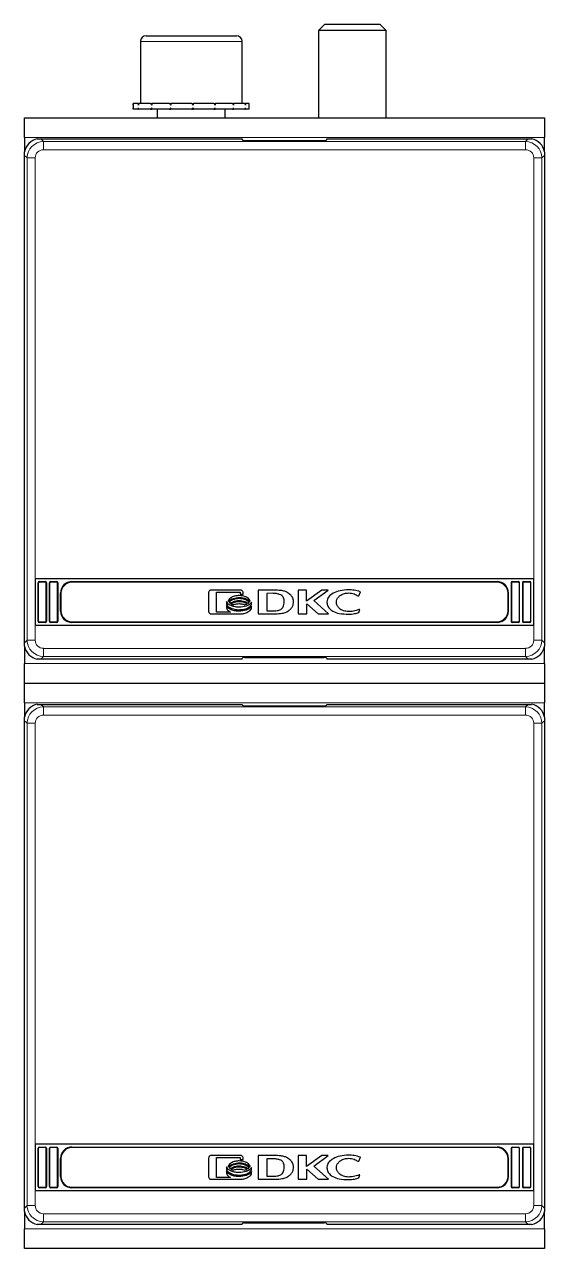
# Model space of a CAD drawing. Header units: millimetres. Extents: x 0 to 3906, y -208 to 620.
# Drawn here: x 3813.6 to 3905.6, y 289.4 to 505.9 of the extents above; entities that cross this region are included whole.
import ezdxf

# ---------------------------------------------------------------- set-up
doc = ezdxf.new("R2010")
doc.units = ezdxf.units.MM

msp = doc.modelspace()

# ---------------------------------------------------------------- linework, layer by layer
at = {"color": 7, "linetype": 'Continuous', "lineweight": 25}
for p, q in [((3866.72, 505.89), (3865.65, 504.82)), ((3865.65, 504.82), (3865.65, 489.39)), ((3877.65, 504.82), (3865.65, 504.82)), ((3876.57, 505.89), (3866.72, 505.89)), ((3877.65, 504.82), (3876.57, 505.89)), ((3877.65, 489.39), (3877.65, 504.82)), ((3834.15, 502.89), (3834.15, 491.89)), ((3835.15, 503.89), (3843.59, 503.89)), ((3843.59, 503.89), (3851.15, 503.89)), ((3852.15, 491.89), (3852.15, 502.89)), ((3832.9, 491.89), (3832.9, 490.89)), ((3832.9, 491.89), (3832.9, 491.64)), ((3833.72, 491.89), (3832.9, 491.89)), ((3832.9, 491.89), (3832.9, 491.89)), ((3833.72, 491.89), (3833.82, 491.89)), ((3833.82, 491.89), (3833.82, 491.64)), ((3835.97, 491.89), (3833.82, 491.89)), ((3835.97, 491.89), (3836.15, 491.89)), ((3836.15, 491.89), (3836.15, 491.64)), ((3839.32, 491.89), (3836.15, 491.89)), ((3839.32, 491.89), (3839.55, 491.89)), ((3839.55, 491.89), (3839.55, 491.64)), ((3843.25, 491.89), (3839.55, 491.89)), ((3843.25, 491.89), (3843.33, 491.89)), ((3843.45, 491.89), (3843.5, 491.89)), ((3843.5, 491.89), (3843.5, 491.64)), ((3847.16, 491.89), (3843.5, 491.89)), ((3847.16, 491.89), (3847.39, 491.89)), ((3847.39, 491.89), (3847.39, 491.64)), ((3850.47, 491.89), (3847.39, 491.89)), ((3850.47, 491.89), (3850.64, 491.89)), ((3850.64, 491.89), (3850.64, 491.64)), ((3852.66, 491.89), (3850.64, 491.89)), ((3852.66, 491.89), (3852.75, 491.89)), ((3852.75, 491.89), (3852.75, 491.64)), ((3853.4, 491.89), (3852.75, 491.89)), ((3853.4, 490.89), (3853.4, 491.89)), ((3813.65, 485.89), (3813.65, 489.39)), ((3813.65, 489.39), (3905.65, 489.39)), ((3832.9, 490.89), (3832.9, 491.14)), ((3833.72, 490.89), (3832.9, 490.89)), ((3832.9, 490.89), (3832.9, 490.89)), ((3833.72, 490.89), (3833.82, 490.89)), ((3833.82, 490.89), (3833.82, 491.14)), ((3835.97, 490.89), (3833.82, 490.89)), ((3835.97, 490.89), (3836.15, 490.89)), ((3836.15, 490.89), (3836.15, 491.14)), ((3839.32, 490.89), (3836.15, 490.89)), ((3837.15, 490.89), (3837.15, 489.39)), ((3839.32, 490.89), (3839.55, 490.89)), ((3839.55, 490.89), (3839.55, 491.14)), ((3843.25, 490.89), (3839.55, 490.89)), ((3843.25, 490.89), (3843.41, 490.89)), ((3843.41, 490.89), (3843.5, 490.89)), ((3843.5, 490.89), (3843.5, 491.14)), ((3847.16, 490.89), (3843.5, 490.89)), ((3847.16, 490.89), (3847.39, 490.89)), ((3847.39, 490.89), (3847.39, 491.14)), ((3850.47, 490.89), (3847.39, 490.89)), ((3849.15, 489.39), (3849.15, 490.89)), ((3850.47, 490.89), (3850.64, 490.89)), ((3850.64, 490.89), (3850.64, 491.14)), ((3852.66, 490.89), (3850.64, 490.89)), ((3852.66, 490.89), (3852.75, 490.89)), ((3852.75, 490.89), (3852.75, 491.14)), ((3853.4, 490.89), (3852.75, 490.89)), ((3905.65, 489.39), (3905.65, 485.89)), ((3813.65, 485.89), (3813.65, 483.37)), ((3815.92, 485.64), (3816.55, 485.64)), ((3816.55, 485.64), (3852.15, 485.64)), ((3852.15, 485.64), (3852.15, 485.51)), ((3852.65, 485.37), (3866.65, 485.37)), ((3867.15, 485.51), (3867.15, 485.64)), ((3867.15, 485.64), (3902.75, 485.64)), ((3902.75, 485.64), (3903.37, 485.64)), ((3905.65, 483.37), (3905.65, 485.89)), ((3813.65, 482.74), (3813.65, 483.37)), ((3905.65, 483.37), (3905.65, 482.74)), ((3813.65, 396.54), (3813.65, 482.74)), ((3905.65, 482.74), (3905.65, 396.54)), ((3903.75, 407.84), (3815.55, 407.84)), ((3815.55, 407.84), (3815.55, 399.64)), ((3816.05, 400.34), (3816.05, 407.14)), ((3816.25, 407.34), (3817.35, 407.34)), ((3817.55, 407.14), (3817.55, 400.34)), ((3818.05, 400.34), (3818.05, 407.14)), ((3818.25, 407.34), (3819.35, 407.34)), ((3819.55, 407.14), (3819.55, 400.34)), ((3822.05, 407.34), (3897.25, 407.34)), ((3899.75, 407.14), (3899.75, 400.34)), ((3899.95, 407.34), (3901.05, 407.34)), ((3901.25, 400.34), (3901.25, 407.14)), ((3901.75, 407.14), (3901.75, 400.34)), ((3901.95, 407.34), (3903.05, 407.34)), ((3903.25, 400.34), (3903.25, 407.14)), ((3903.75, 399.64), (3903.75, 407.84)), ((3820.05, 402.14), (3820.05, 405.34)), ((3846.22, 405.4), (3846.22, 402.08)), ((3851.9, 405.84), (3846.65, 405.84)), ((3847.63, 405.51), (3851.81, 405.51)), ((3847.63, 401.97), (3847.63, 405.51)), ((3851.81, 405.51), (3851.81, 405.12)), ((3851.81, 405.12), (3852.33, 405.12)), ((3852.33, 405.12), (3852.33, 405.4)), ((3857.79, 405.86), (3854.97, 405.84)), ((3854.97, 405.84), (3854.97, 401.64)), ((3857.59, 405.28), (3856.55, 405.26)), ((3856.55, 405.26), (3856.55, 402.16)), ((3862.07, 405.84), (3862.07, 401.64)), ((3863.56, 405.84), (3862.07, 405.84)), ((3863.56, 403.87), (3863.56, 405.84)), ((3866.23, 405.84), (3863.56, 403.87)), ((3864.82, 403.98), (3867.36, 405.84)), ((3867.36, 405.84), (3866.23, 405.84)), ((3872.82, 404.82), (3873.08, 405.55)), ((3899.25, 402.14), (3899.25, 405.34)), ((3849.37, 403.83), (3849.37, 403.38)), ((3849.37, 403.11), (3849.37, 402.65)), ((3853.82, 403.27), (3853.82, 403.72)), ((3853.82, 402.54), (3853.82, 403.01)), ((3863.58, 403.41), (3865.59, 401.64)), ((3863.58, 401.64), (3863.58, 403.41)), ((3867.42, 401.64), (3864.82, 403.98)), ((3872.63, 404.82), (3872.82, 404.82)), ((3846.65, 401.64), (3851.9, 401.64)), ((3850.09, 401.96), (3847.63, 401.97)), ((3854.97, 401.64), (3857.65, 401.65)), ((3856.55, 402.16), (3857.5, 402.18)), ((3857.65, 401.65), (3857.66, 401.65)), ((3857.66, 401.65), (3857.68, 401.65)), ((3862.07, 401.64), (3863.58, 401.64)), ((3865.59, 401.64), (3867.42, 401.64)), ((3872.81, 401.88), (3873, 402.42)), ((3873, 402.42), (3872.84, 402.42)), ((3815.55, 399.64), (3903.75, 399.64)), ((3817.35, 400.14), (3816.25, 400.14)), ((3819.35, 400.14), (3818.25, 400.14)), ((3897.25, 400.14), (3822.05, 400.14)), ((3901.05, 400.14), (3899.95, 400.14)), ((3903.05, 400.14), (3901.95, 400.14)), ((3813.65, 395.92), (3813.65, 396.54)), ((3905.65, 396.54), (3905.65, 395.92)), ((3813.65, 395.92), (3813.65, 392.89)), ((3905.65, 392.89), (3905.65, 395.92)), ((3813.65, 389.39), (3813.65, 392.89)), ((3816.55, 393.64), (3815.92, 393.64)), ((3852.15, 393.64), (3816.55, 393.64)), ((3852.15, 393.64), (3852.15, 393.78)), ((3852.65, 393.91), (3866.65, 393.91)), ((3867.15, 393.78), (3867.15, 393.64)), ((3902.75, 393.64), (3867.15, 393.64)), ((3903.37, 393.64), (3902.75, 393.64)), ((3905.65, 392.89), (3905.65, 389.39)), ((3813.65, 385.89), (3813.65, 389.39)), ((3813.65, 389.39), (3905.65, 389.39)), ((3905.65, 389.39), (3905.65, 385.89)), ((3813.65, 385.89), (3813.65, 383.37)), ((3815.92, 385.64), (3816.55, 385.64)), ((3816.55, 385.64), (3852.15, 385.64)), ((3852.15, 385.64), (3852.15, 385.51)), ((3852.65, 385.37), (3866.65, 385.37)), ((3867.15, 385.51), (3867.15, 385.64)), ((3867.15, 385.64), (3902.75, 385.64)), ((3902.75, 385.64), (3903.37, 385.64)), ((3905.65, 383.37), (3905.65, 385.89)), ((3813.65, 382.74), (3813.65, 383.37)), ((3905.65, 383.37), (3905.65, 382.74)), ((3813.65, 296.54), (3813.65, 382.74)), ((3905.65, 382.74), (3905.65, 296.54)), ((3903.75, 307.84), (3815.55, 307.84)), ((3815.55, 307.84), (3815.55, 299.64)), ((3903.75, 299.64), (3903.75, 307.84)), ((3816.05, 300.34), (3816.05, 307.14)), ((3816.25, 307.34), (3817.35, 307.34)), ((3817.55, 307.14), (3817.55, 300.34)), ((3818.05, 300.34), (3818.05, 307.14)), ((3818.25, 307.34), (3819.35, 307.34)), ((3819.55, 307.14), (3819.55, 300.34)), ((3820.05, 302.14), (3820.05, 305.34)), ((3822.05, 307.34), (3897.25, 307.34)), ((3846.22, 305.4), (3846.22, 302.08)), ((3851.9, 305.84), (3846.65, 305.84)), ((3847.63, 305.51), (3851.81, 305.51)), ((3847.63, 301.97), (3847.63, 305.51)), ((3851.81, 305.51), (3851.81, 305.12)), ((3852.33, 305.12), (3852.33, 305.4)), ((3857.79, 305.86), (3854.97, 305.84)), ((3854.97, 305.84), (3854.97, 301.64)), ((3857.59, 305.28), (3856.55, 305.26)), ((3862.07, 305.84), (3862.07, 301.64)), ((3863.56, 305.84), (3862.07, 305.84)), ((3863.56, 303.87), (3863.56, 305.84)), ((3866.23, 305.84), (3863.56, 303.87)), ((3864.82, 303.98), (3867.36, 305.84)), ((3867.36, 305.84), (3866.23, 305.84)), ((3872.82, 304.82), (3873.08, 305.55)), ((3899.25, 302.14), (3899.25, 305.34)), ((3899.75, 307.14), (3899.75, 300.34)), ((3899.95, 307.34), (3901.05, 307.34)), ((3901.25, 300.34), (3901.25, 307.14)), ((3901.75, 307.14), (3901.75, 300.34)), ((3901.95, 307.34), (3903.05, 307.34)), ((3903.25, 300.34), (3903.25, 307.14)), ((3849.37, 303.83), (3849.37, 303.38)), ((3849.37, 303.11), (3849.37, 302.65)), ((3851.81, 305.12), (3852.33, 305.12)), ((3853.82, 303.27), (3853.82, 303.72)), ((3856.55, 305.26), (3856.55, 302.16)), ((3863.58, 303.41), (3865.59, 301.64)), ((3863.58, 301.64), (3863.58, 303.41)), ((3867.42, 301.64), (3864.82, 303.98)), ((3872.63, 304.82), (3872.82, 304.82)), ((3846.65, 301.64), (3851.9, 301.64)), ((3850.09, 301.96), (3847.63, 301.97)), ((3853.82, 302.54), (3853.82, 303.01)), ((3854.97, 301.64), (3857.65, 301.65)), ((3856.55, 302.16), (3857.5, 302.18)), ((3857.65, 301.65), (3857.66, 301.65)), ((3857.66, 301.65), (3857.68, 301.65)), ((3862.07, 301.64), (3863.58, 301.64)), ((3865.59, 301.64), (3867.42, 301.64)), ((3872.81, 301.88), (3873, 302.42)), ((3873, 302.42), (3872.84, 302.42)), ((3815.55, 299.64), (3903.75, 299.64)), ((3817.35, 300.14), (3816.25, 300.14)), ((3819.35, 300.14), (3818.25, 300.14)), ((3897.25, 300.14), (3822.05, 300.14)), ((3901.05, 300.14), (3899.95, 300.14)), ((3903.05, 300.14), (3901.95, 300.14)), ((3813.65, 295.92), (3813.65, 296.54)), ((3813.65, 295.92), (3813.65, 292.89)), ((3905.65, 296.54), (3905.65, 295.92)), ((3905.65, 292.89), (3905.65, 295.92)), ((3813.65, 289.39), (3813.65, 292.89)), ((3816.55, 293.64), (3815.92, 293.64)), ((3852.15, 293.64), (3816.55, 293.64)), ((3852.15, 293.64), (3852.15, 293.78)), ((3852.65, 293.91), (3866.65, 293.91)), ((3867.15, 293.78), (3867.15, 293.64)), ((3902.75, 293.64), (3867.15, 293.64)), ((3903.37, 293.64), (3902.75, 293.64)), ((3905.65, 292.89), (3905.65, 289.39)), ((3905.65, 289.39), (3813.65, 289.39))]:
    msp.add_line(p, q, dxfattribs=at)
at = {"color": 8, "linetype": 'Continuous', "lineweight": 18}
for p, q in [((3843.64, 502.89), (3834.15, 502.89)), ((3852.15, 502.89), (3843.64, 502.89)), ((3813.65, 485.89), (3905.65, 485.89)), ((3816.55, 485.64), (3817, 485.19)), ((3817, 485.19), (3817, 483.74)), ((3817, 485.19), (3902.3, 485.19)), ((3902.3, 485.19), (3902.75, 485.64)), ((3902.3, 483.74), (3902.3, 485.19)), ((3902.3, 483.74), (3817, 483.74)), ((3814.1, 482.29), (3813.65, 482.74)), ((3815.55, 482.29), (3814.1, 482.29)), ((3814.1, 396.99), (3814.1, 482.29)), ((3815.55, 482.29), (3815.55, 407.84)), ((3903.75, 407.84), (3903.75, 482.29)), ((3905.2, 482.29), (3903.75, 482.29)), ((3905.65, 482.74), (3905.2, 482.29)), ((3905.2, 482.29), (3905.2, 396.99)), ((3816.05, 400.34), (3816.05, 407.14)), ((3816.05, 407.14), (3816.15, 407.14)), ((3816.05, 407.14), (3816.05, 407.14)), ((3816.15, 407.14), (3816.15, 400.34)), ((3816.25, 407.24), (3816.25, 407.34)), ((3816.25, 407.34), (3817.35, 407.34)), ((3816.25, 407.34), (3816.25, 407.34)), ((3817.35, 407.24), (3816.25, 407.24)), ((3817.35, 407.24), (3817.35, 407.34)), ((3817.35, 407.34), (3817.35, 407.34)), ((3817.45, 400.34), (3817.45, 407.14)), ((3817.45, 407.14), (3817.55, 407.14)), ((3817.55, 407.14), (3817.55, 400.34)), ((3817.55, 407.14), (3817.55, 407.14)), ((3818.05, 407.14), (3818.15, 407.14)), ((3818.05, 400.34), (3818.05, 407.14)), ((3818.05, 407.14), (3818.05, 407.14)), ((3818.15, 407.14), (3818.15, 400.34)), ((3818.25, 407.24), (3818.25, 407.34)), ((3818.25, 407.34), (3819.35, 407.34)), ((3818.25, 407.34), (3818.25, 407.34)), ((3819.35, 407.24), (3818.25, 407.24)), ((3819.35, 407.24), (3819.35, 407.34)), ((3819.35, 407.34), (3819.35, 407.34)), ((3819.45, 400.34), (3819.45, 407.14)), ((3819.45, 407.14), (3819.55, 407.14)), ((3819.55, 407.14), (3819.55, 400.34)), ((3819.55, 407.14), (3819.55, 407.14)), ((3822.05, 407.34), (3897.25, 407.34)), ((3822.05, 407.24), (3822.05, 407.34)), ((3822.05, 407.34), (3822.05, 407.34)), ((3897.25, 407.24), (3822.05, 407.24)), ((3897.25, 407.34), (3897.25, 407.24)), ((3897.25, 407.34), (3897.25, 407.34)), ((3899.75, 407.14), (3899.85, 407.14)), ((3899.75, 400.34), (3899.75, 407.14)), ((3899.75, 407.14), (3899.75, 407.14)), ((3899.85, 407.14), (3899.85, 400.34)), ((3899.95, 407.34), (3899.95, 407.24)), ((3899.95, 407.34), (3901.05, 407.34)), ((3899.95, 407.34), (3899.95, 407.34)), ((3901.05, 407.24), (3899.95, 407.24)), ((3901.05, 407.34), (3901.05, 407.24)), ((3901.05, 407.34), (3901.05, 407.34)), ((3901.14, 400.34), (3901.14, 407.14)), ((3901.14, 407.14), (3901.24, 407.14)), ((3901.24, 407.14), (3901.24, 400.34)), ((3901.25, 407.14), (3901.24, 407.14)), ((3901.75, 400.34), (3901.75, 407.14)), ((3901.85, 407.14), (3901.75, 407.14)), ((3901.75, 407.14), (3901.75, 407.14)), ((3901.85, 407.14), (3901.85, 400.34)), ((3901.95, 407.24), (3901.95, 407.34)), ((3901.95, 407.34), (3903.05, 407.34)), ((3901.95, 407.34), (3901.95, 407.34)), ((3903.05, 407.24), (3901.95, 407.24)), ((3903.05, 407.24), (3903.05, 407.34)), ((3903.05, 407.34), (3903.05, 407.34)), ((3903.14, 400.34), (3903.14, 407.14)), ((3903.24, 407.14), (3903.14, 407.14)), ((3903.24, 407.14), (3903.24, 400.34)), ((3903.25, 407.14), (3903.24, 407.14)), ((3820.05, 402.14), (3820.05, 405.34)), ((3820.15, 405.34), (3820.05, 405.34)), ((3820.05, 405.34), (3820.05, 405.34)), ((3820.15, 405.34), (3820.15, 402.14)), ((3899.24, 405.34), (3899.14, 405.34)), ((3899.14, 402.14), (3899.14, 405.34)), ((3899.24, 405.34), (3899.24, 402.14)), ((3899.25, 405.34), (3899.24, 405.34)), ((3820.15, 402.14), (3820.05, 402.14)), ((3820.05, 402.14), (3820.05, 402.14)), ((3899.24, 402.14), (3899.14, 402.14)), ((3899.24, 402.14), (3899.25, 402.14)), ((3815.55, 399.64), (3815.55, 396.99)), ((3816.05, 400.34), (3816.15, 400.34)), ((3816.05, 400.34), (3816.05, 400.34)), ((3816.25, 400.24), (3817.35, 400.24)), ((3816.25, 400.14), (3816.25, 400.24)), ((3817.35, 400.14), (3816.25, 400.14)), ((3816.25, 400.14), (3816.25, 400.14)), ((3817.35, 400.14), (3817.35, 400.24)), ((3817.35, 400.14), (3817.35, 400.14)), ((3817.45, 400.34), (3817.55, 400.34)), ((3817.55, 400.34), (3817.55, 400.34)), ((3818.05, 400.34), (3818.15, 400.34)), ((3818.05, 400.34), (3818.05, 400.34)), ((3818.25, 400.24), (3819.35, 400.24)), ((3818.25, 400.14), (3818.25, 400.24)), ((3819.35, 400.14), (3818.25, 400.14)), ((3818.25, 400.14), (3818.25, 400.14)), ((3819.35, 400.14), (3819.35, 400.24)), ((3819.35, 400.14), (3819.35, 400.14)), ((3819.45, 400.34), (3819.55, 400.34)), ((3819.55, 400.34), (3819.55, 400.34)), ((3822.05, 400.24), (3897.25, 400.24)), ((3822.05, 400.24), (3822.05, 400.14)), ((3897.25, 400.14), (3822.05, 400.14)), ((3822.05, 400.14), (3822.05, 400.14)), ((3897.25, 400.14), (3897.25, 400.24)), ((3897.25, 400.14), (3897.25, 400.14)), ((3899.75, 400.34), (3899.85, 400.34)), ((3899.75, 400.34), (3899.75, 400.34)), ((3899.95, 400.24), (3901.05, 400.24)), ((3899.95, 400.24), (3899.95, 400.14)), ((3901.05, 400.14), (3899.95, 400.14)), ((3899.95, 400.14), (3899.95, 400.14)), ((3901.05, 400.24), (3901.05, 400.14)), ((3901.05, 400.14), (3901.05, 400.14)), ((3901.14, 400.34), (3901.24, 400.34)), ((3901.24, 400.34), (3901.25, 400.34)), ((3901.85, 400.34), (3901.75, 400.34)), ((3901.75, 400.34), (3901.75, 400.34)), ((3901.95, 400.24), (3903.05, 400.24)), ((3901.95, 400.14), (3901.95, 400.24)), ((3903.05, 400.14), (3901.95, 400.14)), ((3901.95, 400.14), (3901.95, 400.14)), ((3903.05, 400.14), (3903.05, 400.24)), ((3903.05, 400.14), (3903.05, 400.14)), ((3903.24, 400.34), (3903.14, 400.34)), ((3903.24, 400.34), (3903.25, 400.34)), ((3903.75, 396.99), (3903.75, 399.64)), ((3813.65, 396.54), (3814.1, 396.99)), ((3814.1, 396.99), (3815.55, 396.99)), ((3903.75, 396.99), (3905.2, 396.99)), ((3905.2, 396.99), (3905.65, 396.54)), ((3817, 394.09), (3816.55, 393.64)), ((3817, 395.54), (3902.3, 395.54)), ((3817, 395.54), (3817, 394.09)), ((3902.3, 394.09), (3817, 394.09)), ((3902.3, 394.09), (3902.3, 395.54)), ((3902.75, 393.64), (3902.3, 394.09)), ((3905.65, 392.89), (3813.65, 392.89)), ((3813.65, 385.89), (3905.65, 385.89)), ((3816.55, 385.64), (3817, 385.19)), ((3902.3, 385.19), (3902.75, 385.64)), ((3817, 385.19), (3817, 383.74)), ((3817, 385.19), (3902.3, 385.19)), ((3902.3, 383.74), (3817, 383.74)), ((3902.3, 383.74), (3902.3, 385.19)), ((3814.1, 382.29), (3813.65, 382.74)), ((3815.55, 382.29), (3814.1, 382.29)), ((3814.1, 296.99), (3814.1, 382.29)), ((3815.55, 382.29), (3815.55, 307.84)), ((3903.75, 307.84), (3903.75, 382.29)), ((3905.2, 382.29), (3903.75, 382.29)), ((3905.65, 382.74), (3905.2, 382.29)), ((3905.2, 382.29), (3905.2, 296.99)), ((3816.05, 307.14), (3816.15, 307.14)), ((3816.05, 300.34), (3816.05, 307.14)), ((3816.05, 307.14), (3816.05, 307.14)), ((3816.15, 307.14), (3816.15, 300.34)), ((3816.25, 307.24), (3816.25, 307.34)), ((3816.25, 307.34), (3817.35, 307.34)), ((3816.25, 307.34), (3816.25, 307.34)), ((3817.35, 307.24), (3816.25, 307.24)), ((3817.35, 307.24), (3817.35, 307.34)), ((3817.35, 307.34), (3817.35, 307.34)), ((3817.45, 300.34), (3817.45, 307.14)), ((3817.45, 307.14), (3817.55, 307.14)), ((3817.55, 307.14), (3817.55, 300.34)), ((3817.55, 307.14), (3817.55, 307.14)), ((3818.05, 307.14), (3818.15, 307.14)), ((3818.05, 300.34), (3818.05, 307.14)), ((3818.05, 307.14), (3818.05, 307.14)), ((3818.15, 307.14), (3818.15, 300.34)), ((3818.25, 307.24), (3818.25, 307.34)), ((3818.25, 307.34), (3819.35, 307.34)), ((3818.25, 307.34), (3818.25, 307.34)), ((3819.35, 307.24), (3818.25, 307.24)), ((3819.35, 307.24), (3819.35, 307.34)), ((3819.35, 307.34), (3819.35, 307.34)), ((3819.45, 300.34), (3819.45, 307.14)), ((3819.45, 307.14), (3819.55, 307.14)), ((3819.55, 307.14), (3819.55, 300.34)), ((3819.55, 307.14), (3819.55, 307.14)), ((3820.05, 302.14), (3820.05, 305.34)), ((3820.15, 305.34), (3820.05, 305.34)), ((3820.05, 305.34), (3820.05, 305.34)), ((3820.15, 305.34), (3820.15, 302.14)), ((3822.05, 307.34), (3897.25, 307.34)), ((3822.05, 307.24), (3822.05, 307.34)), ((3822.05, 307.34), (3822.05, 307.34)), ((3897.25, 307.24), (3822.05, 307.24)), ((3897.25, 307.34), (3897.25, 307.24)), ((3897.25, 307.34), (3897.25, 307.34)), ((3899.24, 305.34), (3899.14, 305.34)), ((3899.14, 302.14), (3899.14, 305.34)), ((3899.24, 305.34), (3899.24, 302.14)), ((3899.25, 305.34), (3899.24, 305.34)), ((3899.75, 307.14), (3899.85, 307.14)), ((3899.75, 300.34), (3899.75, 307.14)), ((3899.75, 307.14), (3899.75, 307.14)), ((3899.85, 307.14), (3899.85, 300.34)), ((3899.95, 307.34), (3899.95, 307.24)), ((3899.95, 307.34), (3901.05, 307.34)), ((3899.95, 307.34), (3899.95, 307.34)), ((3901.05, 307.24), (3899.95, 307.24)), ((3901.05, 307.34), (3901.05, 307.24)), ((3901.05, 307.34), (3901.05, 307.34)), ((3901.14, 300.34), (3901.14, 307.14)), ((3901.14, 307.14), (3901.24, 307.14)), ((3901.24, 307.14), (3901.24, 300.34)), ((3901.25, 307.14), (3901.24, 307.14)), ((3901.75, 300.34), (3901.75, 307.14)), ((3901.85, 307.14), (3901.75, 307.14)), ((3901.75, 307.14), (3901.75, 307.14)), ((3901.85, 307.14), (3901.85, 300.34)), ((3901.95, 307.24), (3901.95, 307.34)), ((3901.95, 307.34), (3903.05, 307.34)), ((3901.95, 307.34), (3901.95, 307.34)), ((3903.05, 307.24), (3901.95, 307.24)), ((3903.05, 307.24), (3903.05, 307.34)), ((3903.05, 307.34), (3903.05, 307.34)), ((3903.14, 300.34), (3903.14, 307.14)), ((3903.24, 307.14), (3903.14, 307.14)), ((3903.24, 307.14), (3903.24, 300.34)), ((3903.25, 307.14), (3903.24, 307.14)), ((3820.15, 302.14), (3820.05, 302.14)), ((3820.05, 302.14), (3820.05, 302.14)), ((3899.24, 302.14), (3899.14, 302.14)), ((3899.24, 302.14), (3899.25, 302.14)), ((3815.55, 299.64), (3815.55, 296.99)), ((3816.05, 300.34), (3816.15, 300.34)), ((3816.05, 300.34), (3816.05, 300.34)), ((3816.25, 300.24), (3817.35, 300.24)), ((3816.25, 300.14), (3816.25, 300.24)), ((3817.35, 300.14), (3816.25, 300.14)), ((3816.25, 300.14), (3816.25, 300.14)), ((3817.35, 300.14), (3817.35, 300.24)), ((3817.35, 300.14), (3817.35, 300.14)), ((3817.45, 300.34), (3817.55, 300.34)), ((3817.55, 300.34), (3817.55, 300.34)), ((3818.05, 300.34), (3818.15, 300.34)), ((3818.05, 300.34), (3818.05, 300.34)), ((3818.25, 300.24), (3819.35, 300.24)), ((3818.25, 300.14), (3818.25, 300.24)), ((3819.35, 300.14), (3818.25, 300.14)), ((3818.25, 300.14), (3818.25, 300.14)), ((3819.35, 300.14), (3819.35, 300.24)), ((3819.35, 300.14), (3819.35, 300.14)), ((3819.45, 300.34), (3819.55, 300.34)), ((3819.55, 300.34), (3819.55, 300.34)), ((3822.05, 300.24), (3897.25, 300.24)), ((3822.05, 300.24), (3822.05, 300.14)), ((3897.25, 300.14), (3822.05, 300.14)), ((3822.05, 300.14), (3822.05, 300.14)), ((3897.25, 300.14), (3897.25, 300.24)), ((3897.25, 300.14), (3897.25, 300.14)), ((3899.75, 300.34), (3899.85, 300.34)), ((3899.75, 300.34), (3899.75, 300.34)), ((3899.95, 300.24), (3901.05, 300.24)), ((3899.95, 300.24), (3899.95, 300.14)), ((3901.05, 300.14), (3899.95, 300.14)), ((3899.95, 300.14), (3899.95, 300.14)), ((3901.05, 300.24), (3901.05, 300.14)), ((3901.05, 300.14), (3901.05, 300.14)), ((3901.14, 300.34), (3901.24, 300.34)), ((3901.24, 300.34), (3901.25, 300.34)), ((3901.85, 300.34), (3901.75, 300.34)), ((3901.75, 300.34), (3901.75, 300.34)), ((3901.95, 300.24), (3903.05, 300.24)), ((3901.95, 300.14), (3901.95, 300.24)), ((3903.05, 300.14), (3901.95, 300.14)), ((3901.95, 300.14), (3901.95, 300.14)), ((3903.05, 300.14), (3903.05, 300.24)), ((3903.05, 300.14), (3903.05, 300.14)), ((3903.24, 300.34), (3903.14, 300.34)), ((3903.24, 300.34), (3903.25, 300.34)), ((3903.75, 296.99), (3903.75, 299.64)), ((3813.65, 296.54), (3814.1, 296.99)), ((3814.1, 296.99), (3815.55, 296.99)), ((3903.75, 296.99), (3905.2, 296.99)), ((3905.2, 296.99), (3905.65, 296.54)), ((3817, 295.54), (3902.3, 295.54)), ((3817, 295.54), (3817, 294.09)), ((3902.3, 294.09), (3902.3, 295.54)), ((3905.65, 292.89), (3813.65, 292.89)), ((3817, 294.09), (3816.55, 293.64)), ((3902.3, 294.09), (3817, 294.09)), ((3902.75, 293.64), (3902.3, 294.09))]:
    msp.add_line(p, q, dxfattribs=at)
at = {"color": 7, "linetype": 'Continuous', "lineweight": 25}
for centre, radius, start, end in [((3835.15, 502.89), 1, 90, 180), ((3851.15, 502.89), 1, 0, 90), ((3816.25, 407.14), 0.2, 90, 180), ((3817.35, 407.14), 0.2, 360, 90), ((3818.25, 407.14), 0.2, 90, 180), ((3819.35, 407.14), 0.2, 360, 90), ((3822.05, 405.34), 2, 90, 180), ((3897.25, 405.34), 2, 360, 90), ((3899.95, 407.14), 0.2, 90, 180), ((3901.05, 407.14), 0.2, 360, 90), ((3901.95, 407.14), 0.2, 90, 180), ((3903.05, 407.14), 0.2, 0, 90), ((3822.05, 402.14), 2, 180, 270), ((3897.25, 402.14), 2, 270, 360), ((3816.25, 400.34), 0.2, 180, 270), ((3817.35, 400.34), 0.2, 270, 360), ((3818.25, 400.34), 0.2, 180, 270), ((3819.35, 400.34), 0.2, 270, 360), ((3899.95, 400.34), 0.2, 180, 270), ((3901.05, 400.34), 0.2, 270, 360), ((3901.95, 400.34), 0.2, 180, 270), ((3903.05, 400.34), 0.2, 270, 0), ((3816.25, 307.14), 0.2, 90, 180), ((3817.35, 307.14), 0.2, 360, 90), ((3818.25, 307.14), 0.2, 90, 180), ((3819.35, 307.14), 0.2, 360, 90), ((3822.05, 305.34), 2, 90, 180), ((3897.25, 305.34), 2, 360, 90), ((3899.95, 307.14), 0.2, 90, 180), ((3901.05, 307.14), 0.2, 360, 90), ((3901.95, 307.14), 0.2, 90, 180), ((3903.05, 307.14), 0.2, 0, 90), ((3822.05, 302.14), 2, 180, 270), ((3897.25, 302.14), 2, 270, 360), ((3816.25, 300.34), 0.2, 180, 270), ((3817.35, 300.34), 0.2, 270, 360), ((3818.25, 300.34), 0.2, 180, 270), ((3819.35, 300.34), 0.2, 270, 360), ((3899.95, 300.34), 0.2, 180, 270), ((3901.05, 300.34), 0.2, 270, 360), ((3901.95, 300.34), 0.2, 180, 270), ((3903.05, 300.34), 0.2, 270, 0)]:
    msp.add_arc(centre, radius, start, end, dxfattribs=at)
at = {"color": 8, "linetype": 'Continuous', "lineweight": 18}
for centre, radius, start, end in [((3816.25, 407.14), 0.198, 90, 180), ((3816.25, 407.14), 0.0982, 90, 180), ((3817.35, 407.14), 0.198, 360, 90), ((3817.35, 407.14), 0.0982, 0, 90), ((3818.25, 407.14), 0.198, 90, 180), ((3818.25, 407.14), 0.0982, 90, 180), ((3819.35, 407.14), 0.198, 360, 90), ((3819.35, 407.14), 0.0982, 0, 90), ((3822.05, 405.34), 2, 90, 180), ((3822.05, 405.34), 1.9, 90, 180), ((3897.25, 405.34), 2, 360, 90), ((3897.25, 405.34), 1.9, 360, 90), ((3899.95, 407.14), 0.198, 90, 180), ((3899.95, 407.14), 0.0982, 90, 180), ((3901.05, 407.14), 0.198, 360, 90), ((3901.05, 407.14), 0.0982, 360, 90), ((3901.95, 407.14), 0.198, 90, 180), ((3901.95, 407.14), 0.0982, 90, 180), ((3903.05, 407.14), 0.198, 0, 90), ((3903.05, 407.14), 0.0982, 0, 90), ((3822.05, 402.14), 2, 180, 270), ((3822.05, 402.14), 1.9, 180, 270), ((3897.25, 402.14), 1.9, 270, 360), ((3897.25, 402.14), 2, 270, 360), ((3816.25, 400.34), 0.198, 180, 270), ((3816.25, 400.34), 0.0982, 180, 270), ((3817.35, 400.34), 0.0982, 270, 0), ((3817.35, 400.34), 0.198, 270, 360), ((3818.25, 400.34), 0.198, 180, 270), ((3818.25, 400.34), 0.0982, 180, 270), ((3819.35, 400.34), 0.0982, 270, 0), ((3819.35, 400.34), 0.198, 270, 360), ((3899.95, 400.34), 0.198, 180, 270), ((3899.95, 400.34), 0.0982, 180, 270), ((3901.05, 400.34), 0.0982, 270, 360), ((3901.05, 400.34), 0.198, 270, 360), ((3901.95, 400.34), 0.198, 180, 270), ((3901.95, 400.34), 0.0982, 180, 270), ((3903.05, 400.34), 0.0982, 270, 0), ((3903.05, 400.34), 0.198, 270, 0), ((3816.25, 307.14), 0.198, 90, 180), ((3816.25, 307.14), 0.0982, 90, 180), ((3817.35, 307.14), 0.198, 360, 90), ((3817.35, 307.14), 0.0982, 0, 90), ((3818.25, 307.14), 0.198, 90, 180), ((3818.25, 307.14), 0.0982, 90, 180), ((3819.35, 307.14), 0.198, 360, 90), ((3819.35, 307.14), 0.0982, 0, 90), ((3822.05, 305.34), 2, 90, 180), ((3822.05, 305.34), 1.9, 90, 180), ((3897.25, 305.34), 2, 360, 90), ((3897.25, 305.34), 1.9, 360, 90), ((3899.95, 307.14), 0.198, 90, 180), ((3899.95, 307.14), 0.0982, 90, 180), ((3901.05, 307.14), 0.198, 360, 90), ((3901.05, 307.14), 0.0982, 360, 90), ((3901.95, 307.14), 0.198, 90, 180), ((3901.95, 307.14), 0.0982, 90, 180), ((3903.05, 307.14), 0.198, 0, 90), ((3903.05, 307.14), 0.0982, 0, 90), ((3822.05, 302.14), 2, 180, 270), ((3822.05, 302.14), 1.9, 180, 270), ((3897.25, 302.14), 1.9, 270, 360), ((3897.25, 302.14), 2, 270, 360), ((3816.25, 300.34), 0.198, 180, 270), ((3816.25, 300.34), 0.0982, 180, 270), ((3817.35, 300.34), 0.0982, 270, 0), ((3817.35, 300.34), 0.198, 270, 360), ((3818.25, 300.34), 0.198, 180, 270), ((3818.25, 300.34), 0.0982, 180, 270), ((3819.35, 300.34), 0.0982, 270, 0), ((3819.35, 300.34), 0.198, 270, 360), ((3899.95, 300.34), 0.198, 180, 270), ((3899.95, 300.34), 0.0982, 180, 270), ((3901.05, 300.34), 0.0982, 270, 360), ((3901.05, 300.34), 0.198, 270, 360), ((3901.95, 300.34), 0.198, 180, 270), ((3901.95, 300.34), 0.0982, 180, 270), ((3903.05, 300.34), 0.0982, 270, 0), ((3903.05, 300.34), 0.198, 270, 0)]:
    msp.add_arc(centre, radius, start, end, dxfattribs=at)
at = {"color": 7, "linetype": 'Continuous', "lineweight": 25}
for centre, major_axis, ratio, start_param, end_param in [((3816.7, 482.59), (2.27, -2.27), 0.935113, 2.575748, 3.707437), ((3852.65, 485.51), (0.5, 0), 0.267949, 3.141593, 4.712389), ((3866.65, 485.51), (0.5, 0), 0.267949, 4.712389, 6.283185), ((3902.6, 482.59), (-2.27, -2.27), 0.935113, 2.575748, 3.707437), ((3816.7, 396.69), (2.27, 2.27), 0.935113, 2.575748, 3.707437), ((3902.6, 396.69), (-2.27, 2.27), 0.935113, 2.575748, 3.707437), ((3852.65, 393.78), (0.5, 0), 0.267949, 1.570796, 3.141593), ((3866.65, 393.78), (0.5, 0), 0.267949, 0, 1.570796), ((3816.7, 382.59), (2.27, -2.27), 0.935113, 2.575748, 3.707437), ((3852.65, 385.51), (0.5, 0), 0.267949, 3.141593, 4.712389), ((3866.65, 385.51), (0.5, 0), 0.267949, 4.712389, 6.283185), ((3902.6, 382.59), (-2.27, -2.27), 0.935113, 2.575748, 3.707437), ((3816.7, 296.69), (2.27, 2.27), 0.935113, 2.575748, 3.707437), ((3902.6, 296.69), (-2.27, 2.27), 0.935113, 2.575748, 3.707437), ((3852.65, 293.78), (0.5, 0), 0.267949, 1.570796, 3.141593), ((3866.65, 293.78), (0.5, 0), 0.267949, 0, 1.570796)]:
    msp.add_ellipse(centre, major_axis=major_axis, ratio=ratio, start_param=start_param, end_param=end_param, dxfattribs=at)
at = {"color": 8, "linetype": 'Continuous', "lineweight": 18}
for centre, major_axis, ratio, start_param, end_param in [((3817.1, 482.19), (2.13, -2.13), 0.997754, 2.389713, 3.893472), ((3902.19, 482.19), (2.13, 2.13), 0.997754, 5.531306, 7.035065), ((3817.1, 482.19), (1.13, -1.13), 0.935113, 2.389713, 3.893472), ((3902.19, 482.19), (-1.13, -1.13), 0.935113, 2.389713, 3.893472), ((3817.1, 397.1), (2.13, 2.13), 0.997754, 2.389713, 3.893472), ((3817.1, 397.1), (1.13, 1.13), 0.935113, 2.389713, 3.893472), ((3902.19, 397.1), (-1.13, 1.13), 0.935113, 2.389713, 3.893472), ((3902.19, 397.1), (-2.13, 2.13), 0.997754, 2.389713, 3.893472), ((3817.1, 382.19), (2.13, -2.13), 0.997754, 2.389713, 3.893472), ((3817.1, 382.19), (1.13, -1.13), 0.935113, 2.389713, 3.893472), ((3902.19, 382.19), (2.13, 2.13), 0.997754, 5.531306, 7.035065), ((3902.19, 382.19), (-1.13, -1.13), 0.935113, 2.389713, 3.893472), ((3817.1, 297.1), (2.13, 2.13), 0.997754, 2.389713, 3.893472), ((3817.1, 297.1), (1.13, 1.13), 0.935113, 2.389713, 3.893472), ((3902.19, 297.1), (-1.13, 1.13), 0.935113, 2.389713, 3.893472), ((3902.19, 297.1), (-2.13, 2.13), 0.997754, 2.389713, 3.893472)]:
    msp.add_ellipse(centre, major_axis=major_axis, ratio=ratio, start_param=start_param, end_param=end_param, dxfattribs=at)
at = {"color": 7, "linetype": 'Continuous', "lineweight": 25}
for points, knots in [([(3832.9, 491.64), (3832.9, 491.68), (3832.9, 491.75), (3832.9, 491.83), (3832.9, 491.87), (3832.9, 491.89)], [0, 0, 0, 0, 0.4999808, 0.7499881, 1, 1, 1, 1]), ([(3833.82, 491.64), (3833.8, 491.68), (3833.77, 491.75), (3833.74, 491.83), (3833.72, 491.87), (3833.72, 491.89)], [0, 0, 0, 0, 0.499981, 0.749988, 1, 1, 1, 1]), ([(3836.15, 491.64), (3836.12, 491.68), (3836.08, 491.75), (3836.02, 491.83), (3835.99, 491.87), (3835.97, 491.89)], [0, 0, 0, 0, 0.499981, 0.749988, 1, 1, 1, 1]), ([(3839.55, 491.64), (3839.51, 491.68), (3839.45, 491.75), (3839.38, 491.83), (3839.34, 491.87), (3839.32, 491.89)], [0, 0, 0, 0, 0.499981, 0.749988, 1, 1, 1, 1]), ([(3843.5, 491.64), (3843.46, 491.68), (3843.39, 491.75), (3843.31, 491.83), (3843.27, 491.87), (3843.25, 491.89)], [0, 0, 0, 0, 0.499981, 0.749988, 1, 1, 1, 1]), ([(3843.5, 491.64), (3843.48, 491.71), (3843.45, 491.84), (3843.42, 491.88), (3843.41, 491.89)], [0, 0, 0, 0, 0.561794, 1, 1, 1, 1]), ([(3847.39, 491.64), (3847.35, 491.68), (3847.3, 491.75), (3847.22, 491.83), (3847.18, 491.87), (3847.16, 491.89)], [0, 0, 0, 0, 0.499981, 0.749988, 1, 1, 1, 1]), ([(3850.64, 491.64), (3850.61, 491.68), (3850.57, 491.75), (3850.51, 491.83), (3850.48, 491.87), (3850.47, 491.89)], [0, 0, 0, 0, 0.499981, 0.749988, 1, 1, 1, 1]), ([(3852.75, 491.64), (3852.73, 491.68), (3852.71, 491.75), (3852.68, 491.83), (3852.66, 491.87), (3852.66, 491.89)], [0, 0, 0, 0, 0.499981, 0.749988, 1, 1, 1, 1]), ([(3832.9, 490.89), (3832.9, 490.91), (3832.9, 490.95), (3832.9, 491.04), (3832.9, 491.1), (3832.9, 491.14)], [0, 0, 0, 0, 0.25014, 0.50028, 1, 1, 1, 1]), ([(3833.72, 490.89), (3833.72, 490.91), (3833.74, 490.95), (3833.77, 491.04), (3833.8, 491.1), (3833.82, 491.14)], [0, 0, 0, 0, 0.2501401, 0.5002802, 1, 1, 1, 1]), ([(3835.97, 490.89), (3835.99, 490.91), (3836.02, 490.95), (3836.08, 491.04), (3836.12, 491.1), (3836.15, 491.14)], [0, 0, 0, 0, 0.25014, 0.50028, 1, 1, 1, 1]), ([(3839.32, 490.89), (3839.34, 490.91), (3839.38, 490.95), (3839.45, 491.04), (3839.51, 491.1), (3839.55, 491.14)], [0, 0, 0, 0, 0.25014, 0.50028, 1, 1, 1, 1]), ([(3843.25, 490.89), (3843.27, 490.91), (3843.31, 490.95), (3843.39, 491.04), (3843.46, 491.1), (3843.5, 491.14)], [0, 0, 0, 0, 0.25014, 0.50028, 1, 1, 1, 1]), ([(3843.5, 491.14), (3843.48, 491.07), (3843.45, 490.94), (3843.42, 490.91), (3843.41, 490.89)], [0, 0, 0, 0, 0.561794, 1, 1, 1, 1]), ([(3847.16, 490.89), (3847.18, 490.91), (3847.22, 490.95), (3847.3, 491.04), (3847.35, 491.1), (3847.39, 491.14)], [0, 0, 0, 0, 0.2501401, 0.5002802, 1, 1, 1, 1]), ([(3850.47, 490.89), (3850.48, 490.91), (3850.51, 490.95), (3850.57, 491.04), (3850.61, 491.1), (3850.64, 491.14)], [0, 0, 0, 0, 0.25014, 0.50028, 1, 1, 1, 1]), ([(3852.66, 490.89), (3852.66, 490.91), (3852.68, 490.95), (3852.71, 491.04), (3852.73, 491.1), (3852.75, 491.14)], [0, 0, 0, 0, 0.2501401, 0.5002802, 1, 1, 1, 1]), ([(3846.65, 405.84), (3846.59, 405.83), (3846.46, 405.82), (3846.32, 405.7), (3846.24, 405.56), (3846.23, 405.45), (3846.22, 405.4)], [0, 0, 0, 0, 0.2813032, 0.555629, 0.7738783, 1, 1, 1, 1]), ([(3851.62, 404.89), (3851.37, 404.87), (3850.9, 404.84), (3850.32, 404.61), (3849.9, 404.32), (3849.75, 404.07), (3849.68, 403.96)], [0, 0, 0, 0, 0.32886, 0.621368, 0.822445, 1, 1, 1, 1]), ([(3853.57, 403.92), (3853.52, 404.02), (3853.41, 404.24), (3853.11, 404.49), (3852.54, 404.8), (3852.01, 404.85), (3851.62, 404.89)], [0, 0, 0, 0, 0.149079, 0.314363, 0.498773, 1, 1, 1, 1]), ([(3852.33, 405.4), (3852.33, 405.47), (3852.31, 405.6), (3852.19, 405.74), (3852.05, 405.83), (3851.95, 405.84), (3851.9, 405.84)], [0, 0, 0, 0, 0.285248, 0.560563, 0.777151, 1, 1, 1, 1]), ([(3858.24, 405.22), (3858.11, 405.23), (3857.89, 405.26), (3857.68, 405.27), (3857.59, 405.28)], [0, 0, 0, 0, 0.586635, 1, 1, 1, 1]), ([(3860.16, 405.42), (3860, 405.5), (3859.64, 405.67), (3858.84, 405.82), (3858.21, 405.84), (3857.79, 405.86)], [0, 0, 0, 0, 0.2167419, 0.4896426, 1, 1, 1, 1]), ([(3859.59, 403.75), (3859.58, 403.88), (3859.58, 404.12), (3859.51, 404.45), (3859.38, 404.71), (3859.15, 404.94), (3858.75, 405.11), (3858.42, 405.18), (3858.24, 405.22)], [0, 0, 0, 0, 0.176808, 0.319231, 0.43938, 0.552395, 0.749205, 1, 1, 1, 1]), ([(3859.43, 401.79), (3859.65, 401.86), (3860.07, 401.99), (3860.6, 402.35), (3861, 402.81), (3861.24, 403.33), (3861.29, 403.89), (3861.13, 404.47), (3860.75, 405.01), (3860.36, 405.28), (3860.16, 405.42)], [0, 0, 0, 0, 0.138091, 0.265455, 0.384013, 0.496103, 0.605759, 0.71979, 0.847662, 1, 1, 1, 1]), ([(3870.97, 405.9), (3870.47, 405.87), (3869.54, 405.81), (3868.31, 405.37), (3867.55, 404.8), (3867.2, 404.24), (3867.17, 403.94), (3867.15, 403.8)], [0, 0, 0, 0, 0.315674, 0.58952, 0.813199, 0.909026, 1, 1, 1, 1]), ([(3868.82, 403.7), (3868.84, 403.86), (3868.88, 404.2), (3869.19, 404.64), (3869.64, 405.02), (3870.26, 405.29), (3870.75, 405.33), (3871, 405.35)], [0, 0, 0, 0, 0.165415, 0.334737, 0.516014, 0.747902, 1, 1, 1, 1]), ([(3873.08, 405.55), (3872.71, 405.66), (3872.02, 405.86), (3871.3, 405.89), (3870.97, 405.9)], [0, 0, 0, 0, 0.5368, 1, 1, 1, 1]), ([(3871, 405.35), (3871.34, 405.32), (3871.93, 405.27), (3872.42, 404.95), (3872.63, 404.82)], [0, 0, 0, 0, 0.579608, 1, 1, 1, 1]), ([(3851.62, 402.83), (3851.32, 402.84), (3850.77, 402.87), (3850.09, 403.12), (3849.6, 403.43), (3849.44, 403.7), (3849.37, 403.83)], [0, 0, 0, 0, 0.341641, 0.638783, 0.834973, 1, 1, 1, 1]), ([(3849.37, 403.38), (3849.43, 403.27), (3849.55, 403.04), (3849.89, 402.79), (3850.56, 402.46), (3851.17, 402.41), (3851.62, 402.38)], [0, 0, 0, 0, 0.13872, 0.298957, 0.48357, 1, 1, 1, 1]), ([(3851.62, 402.11), (3851.32, 402.13), (3850.77, 402.16), (3850.09, 402.4), (3849.6, 402.71), (3849.44, 402.99), (3849.37, 403.11)], [0, 0, 0, 0, 0.34171, 0.638876, 0.835038, 1, 1, 1, 1]), ([(3849.68, 403.96), (3849.7, 403.92), (3849.72, 403.86), (3849.76, 403.81), (3849.77, 403.78)], [0, 0, 0, 0, 0.5566473, 1, 1, 1, 1]), ([(3849.77, 403.78), (3849.88, 403.9), (3850.12, 404.17), (3850.75, 404.47), (3851.28, 404.52), (3851.62, 404.55)], [0, 0, 0, 0, 0.235625, 0.507433, 1, 1, 1, 1]), ([(3851.62, 404.35), (3851.22, 404.31), (3850.7, 404.26), (3850.12, 403.94), (3849.94, 403.77), (3849.85, 403.68)], [0, 0, 0, 0, 0.607099, 0.813781, 1, 1, 1, 1]), ([(3849.85, 403.68), (3849.88, 403.65), (3849.94, 403.59), (3850.01, 403.54), (3850.03, 403.52)], [0, 0, 0, 0, 0.548878, 1, 1, 1, 1]), ([(3850.03, 403.52), (3850.29, 403.67), (3850.78, 403.96), (3851.35, 403.99), (3851.62, 404.01)], [0, 0, 0, 0, 0.5210892, 1, 1, 1, 1]), ([(3851.62, 403.79), (3851.32, 403.77), (3850.82, 403.74), (3850.38, 403.51), (3850.2, 403.42)], [0, 0, 0, 0, 0.591571, 1, 1, 1, 1]), ([(3850.2, 403.42), (3850.26, 403.38), (3850.38, 403.32), (3850.51, 403.28), (3850.57, 403.26)], [0, 0, 0, 0, 0.541848, 1, 1, 1, 1]), ([(3850.57, 403.26), (3850.76, 403.32), (3851.1, 403.43), (3851.46, 403.44), (3851.62, 403.45)], [0, 0, 0, 0, 0.540329, 1, 1, 1, 1]), ([(3851.62, 404.55), (3851.85, 404.54), (3852.27, 404.51), (3852.81, 404.32), (3853.22, 404.08), (3853.39, 403.87), (3853.47, 403.77)], [0, 0, 0, 0, 0.322978, 0.614423, 0.818337, 1, 1, 1, 1]), ([(3853.39, 403.67), (3853.28, 403.78), (3853.04, 404.01), (3852.43, 404.28), (3851.94, 404.32), (3851.62, 404.35)], [0, 0, 0, 0, 0.239541, 0.512395, 1, 1, 1, 1]), ([(3851.62, 404.01), (3851.96, 403.98), (3852.53, 403.94), (3853.01, 403.64), (3853.21, 403.52)], [0, 0, 0, 0, 0.598426, 1, 1, 1, 1]), ([(3853.04, 403.42), (3852.8, 403.53), (3852.35, 403.75), (3851.86, 403.78), (3851.62, 403.79)], [0, 0, 0, 0, 0.528395, 1, 1, 1, 1]), ([(3853.82, 403.72), (3853.76, 403.63), (3853.61, 403.42), (3853.27, 403.19), (3852.62, 402.9), (3852.04, 402.86), (3851.62, 402.83)], [0, 0, 0, 0, 0.141525, 0.304329, 0.489562, 1, 1, 1, 1]), ([(3851.62, 403.45), (3851.83, 403.44), (3852.18, 403.42), (3852.52, 403.31), (3852.66, 403.26)], [0, 0, 0, 0, 0.579402, 1, 1, 1, 1]), ([(3851.62, 402.38), (3851.9, 402.39), (3852.42, 402.42), (3853.07, 402.64), (3853.56, 402.91), (3853.74, 403.16), (3853.82, 403.27)], [0, 0, 0, 0, 0.33644, 0.632575, 0.831337, 1, 1, 1, 1]), ([(3853.82, 403.01), (3853.76, 402.91), (3853.61, 402.71), (3853.27, 402.48), (3852.62, 402.19), (3852.04, 402.14), (3851.62, 402.11)], [0, 0, 0, 0, 0.141571, 0.304387, 0.489612, 1, 1, 1, 1]), ([(3852.66, 403.26), (3852.74, 403.29), (3852.87, 403.33), (3852.99, 403.39), (3853.04, 403.42)], [0, 0, 0, 0, 0.575396, 1, 1, 1, 1]), ([(3853.21, 403.52), (3853.24, 403.54), (3853.31, 403.59), (3853.37, 403.65), (3853.39, 403.67)], [0, 0, 0, 0, 0.569699, 1, 1, 1, 1]), ([(3853.47, 403.77), (3853.49, 403.8), (3853.53, 403.84), (3853.56, 403.9), (3853.57, 403.92)], [0, 0, 0, 0, 0.564632, 1, 1, 1, 1]), ([(3857.5, 402.18), (3857.77, 402.18), (3858.28, 402.19), (3858.9, 402.35), (3859.26, 402.62), (3859.45, 402.91), (3859.57, 403.3), (3859.58, 403.59), (3859.59, 403.75)], [0, 0, 0, 0, 0.274676, 0.503042, 0.607381, 0.716579, 0.843412, 1, 1, 1, 1]), ([(3867.15, 403.8), (3867.17, 403.58), (3867.21, 403.14), (3867.58, 402.53), (3868.3, 402), (3869.46, 401.64), (3870.4, 401.6), (3870.95, 401.59)], [0, 0, 0, 0, 0.1305321, 0.2660311, 0.4239974, 0.666819, 1, 1, 1, 1]), ([(3871, 402.04), (3870.68, 402.07), (3870.08, 402.13), (3869.36, 402.55), (3868.91, 403.1), (3868.85, 403.5), (3868.82, 403.7)], [0, 0, 0, 0, 0.317455, 0.60205, 0.80504, 1, 1, 1, 1]), ([(3846.22, 402.08), (3846.23, 402.01), (3846.25, 401.89), (3846.36, 401.74), (3846.5, 401.65), (3846.6, 401.64), (3846.65, 401.64)], [0, 0, 0, 0, 0.285197, 0.560428, 0.777044, 1, 1, 1, 1]), ([(3849.37, 402.65), (3849.41, 402.57), (3849.48, 402.41), (3849.73, 402.17), (3849.95, 402.04), (3850.09, 401.96)], [0, 0, 0, 0, 0.244932, 0.514807, 1, 1, 1, 1]), ([(3851.9, 401.64), (3852.11, 401.66), (3852.55, 401.71), (3853.1, 401.95), (3853.56, 402.21), (3853.74, 402.44), (3853.82, 402.54)], [0, 0, 0, 0, 0.289383, 0.600301, 0.822929, 1, 1, 1, 1]), ([(3857.68, 401.65), (3857.79, 401.66), (3858.01, 401.66), (3858.23, 401.67), (3858.35, 401.67)], [0, 0, 0, 0, 0.486421, 1, 1, 1, 1]), ([(3858.35, 401.67), (3858.55, 401.68), (3858.91, 401.7), (3859.27, 401.76), (3859.43, 401.79)], [0, 0, 0, 0, 0.55183, 1, 1, 1, 1]), ([(3870.95, 401.59), (3871.31, 401.6), (3871.95, 401.63), (3872.55, 401.8), (3872.81, 401.88)], [0, 0, 0, 0, 0.577653, 1, 1, 1, 1]), ([(3872.84, 402.42), (3872.52, 402.3), (3871.92, 402.08), (3871.29, 402.05), (3871, 402.04)], [0, 0, 0, 0, 0.547643, 1, 1, 1, 1]), ([(3846.65, 305.84), (3846.59, 305.83), (3846.46, 305.82), (3846.32, 305.7), (3846.24, 305.56), (3846.23, 305.45), (3846.22, 305.4)], [0, 0, 0, 0, 0.2813032, 0.555629, 0.7738783, 1, 1, 1, 1]), ([(3852.33, 305.4), (3852.33, 305.47), (3852.31, 305.6), (3852.19, 305.74), (3852.05, 305.83), (3851.95, 305.84), (3851.9, 305.84)], [0, 0, 0, 0, 0.285248, 0.560563, 0.777151, 1, 1, 1, 1]), ([(3858.24, 305.22), (3858.11, 305.23), (3857.89, 305.26), (3857.68, 305.27), (3857.59, 305.28)], [0, 0, 0, 0, 0.586635, 1, 1, 1, 1]), ([(3860.16, 305.42), (3860, 305.5), (3859.64, 305.67), (3858.84, 305.82), (3858.21, 305.84), (3857.79, 305.86)], [0, 0, 0, 0, 0.2167419, 0.4896426, 1, 1, 1, 1]), ([(3859.43, 301.79), (3859.65, 301.86), (3860.07, 301.99), (3860.6, 302.35), (3861, 302.81), (3861.24, 303.33), (3861.29, 303.89), (3861.13, 304.47), (3860.75, 305.01), (3860.36, 305.28), (3860.16, 305.42)], [0, 0, 0, 0, 0.138091, 0.265455, 0.384013, 0.496103, 0.605759, 0.71979, 0.847662, 1, 1, 1, 1]), ([(3870.97, 305.9), (3870.47, 305.87), (3869.54, 305.81), (3868.31, 305.37), (3867.55, 304.8), (3867.2, 304.24), (3867.17, 303.94), (3867.15, 303.8)], [0, 0, 0, 0, 0.315674, 0.58952, 0.813199, 0.909026, 1, 1, 1, 1]), ([(3868.82, 303.7), (3868.84, 303.86), (3868.88, 304.2), (3869.19, 304.64), (3869.64, 305.02), (3870.26, 305.29), (3870.75, 305.33), (3871, 305.35)], [0, 0, 0, 0, 0.165415, 0.334737, 0.516014, 0.747902, 1, 1, 1, 1]), ([(3873.08, 305.55), (3872.71, 305.66), (3872.02, 305.86), (3871.3, 305.89), (3870.97, 305.9)], [0, 0, 0, 0, 0.5368, 1, 1, 1, 1]), ([(3871, 305.35), (3871.34, 305.32), (3871.93, 305.27), (3872.42, 304.95), (3872.63, 304.82)], [0, 0, 0, 0, 0.579608, 1, 1, 1, 1]), ([(3851.62, 302.83), (3851.32, 302.84), (3850.77, 302.87), (3850.09, 303.12), (3849.6, 303.43), (3849.44, 303.7), (3849.37, 303.83)], [0, 0, 0, 0, 0.3416414, 0.638783, 0.8349726, 1, 1, 1, 1]), ([(3849.37, 303.38), (3849.43, 303.27), (3849.55, 303.04), (3849.89, 302.79), (3850.56, 302.46), (3851.17, 302.41), (3851.62, 302.38)], [0, 0, 0, 0, 0.13872, 0.298957, 0.48357, 1, 1, 1, 1]), ([(3851.62, 302.11), (3851.32, 302.13), (3850.77, 302.16), (3850.09, 302.4), (3849.6, 302.71), (3849.44, 302.99), (3849.37, 303.11)], [0, 0, 0, 0, 0.34171, 0.638876, 0.835038, 1, 1, 1, 1]), ([(3851.62, 304.89), (3851.37, 304.87), (3850.9, 304.84), (3850.32, 304.61), (3849.9, 304.32), (3849.75, 304.07), (3849.68, 303.96)], [0, 0, 0, 0, 0.32886, 0.621368, 0.822445, 1, 1, 1, 1]), ([(3849.68, 303.96), (3849.7, 303.92), (3849.72, 303.86), (3849.76, 303.81), (3849.77, 303.78)], [0, 0, 0, 0, 0.5566473, 1, 1, 1, 1]), ([(3849.77, 303.78), (3849.88, 303.9), (3850.12, 304.17), (3850.75, 304.47), (3851.28, 304.52), (3851.62, 304.55)], [0, 0, 0, 0, 0.235625, 0.507433, 1, 1, 1, 1]), ([(3851.62, 304.35), (3851.22, 304.31), (3850.7, 304.26), (3850.12, 303.94), (3849.94, 303.77), (3849.85, 303.68)], [0, 0, 0, 0, 0.607099, 0.813781, 1, 1, 1, 1]), ([(3849.85, 303.68), (3849.88, 303.65), (3849.94, 303.59), (3850.01, 303.54), (3850.03, 303.52)], [0, 0, 0, 0, 0.548878, 1, 1, 1, 1]), ([(3850.03, 303.52), (3850.29, 303.67), (3850.78, 303.96), (3851.35, 303.99), (3851.62, 304.01)], [0, 0, 0, 0, 0.5210892, 1, 1, 1, 1]), ([(3851.62, 303.79), (3851.32, 303.77), (3850.82, 303.74), (3850.38, 303.51), (3850.2, 303.42)], [0, 0, 0, 0, 0.591571, 1, 1, 1, 1]), ([(3850.2, 303.42), (3850.26, 303.38), (3850.38, 303.32), (3850.51, 303.28), (3850.57, 303.26)], [0, 0, 0, 0, 0.541848, 1, 1, 1, 1]), ([(3850.57, 303.26), (3850.76, 303.32), (3851.1, 303.43), (3851.46, 303.44), (3851.62, 303.45)], [0, 0, 0, 0, 0.540329, 1, 1, 1, 1]), ([(3853.57, 303.92), (3853.52, 304.02), (3853.41, 304.24), (3853.11, 304.49), (3852.54, 304.8), (3852.01, 304.85), (3851.62, 304.89)], [0, 0, 0, 0, 0.149079, 0.314363, 0.498773, 1, 1, 1, 1]), ([(3851.62, 304.55), (3851.85, 304.54), (3852.27, 304.51), (3852.81, 304.32), (3853.22, 304.08), (3853.39, 303.87), (3853.47, 303.77)], [0, 0, 0, 0, 0.322978, 0.614423, 0.818337, 1, 1, 1, 1]), ([(3853.39, 303.67), (3853.28, 303.78), (3853.04, 304.01), (3852.43, 304.28), (3851.94, 304.32), (3851.62, 304.35)], [0, 0, 0, 0, 0.239541, 0.512395, 1, 1, 1, 1]), ([(3851.62, 304.01), (3851.96, 303.98), (3852.53, 303.94), (3853.01, 303.64), (3853.21, 303.52)], [0, 0, 0, 0, 0.598426, 1, 1, 1, 1]), ([(3853.04, 303.42), (3852.8, 303.53), (3852.35, 303.75), (3851.86, 303.78), (3851.62, 303.79)], [0, 0, 0, 0, 0.528395, 1, 1, 1, 1]), ([(3853.82, 303.72), (3853.76, 303.63), (3853.61, 303.42), (3853.27, 303.19), (3852.62, 302.9), (3852.04, 302.86), (3851.62, 302.83)], [0, 0, 0, 0, 0.141525, 0.304329, 0.489562, 1, 1, 1, 1]), ([(3851.62, 303.45), (3851.83, 303.44), (3852.18, 303.42), (3852.52, 303.31), (3852.66, 303.26)], [0, 0, 0, 0, 0.579402, 1, 1, 1, 1]), ([(3851.62, 302.38), (3851.9, 302.39), (3852.42, 302.42), (3853.07, 302.64), (3853.56, 302.91), (3853.74, 303.16), (3853.82, 303.27)], [0, 0, 0, 0, 0.33644, 0.632575, 0.831337, 1, 1, 1, 1]), ([(3852.66, 303.26), (3852.74, 303.29), (3852.87, 303.33), (3852.99, 303.39), (3853.04, 303.42)], [0, 0, 0, 0, 0.575396, 1, 1, 1, 1]), ([(3853.21, 303.52), (3853.24, 303.54), (3853.31, 303.59), (3853.37, 303.65), (3853.39, 303.67)], [0, 0, 0, 0, 0.569699, 1, 1, 1, 1]), ([(3853.47, 303.77), (3853.49, 303.8), (3853.53, 303.84), (3853.56, 303.9), (3853.57, 303.92)], [0, 0, 0, 0, 0.564632, 1, 1, 1, 1]), ([(3857.5, 302.18), (3857.77, 302.18), (3858.28, 302.19), (3858.9, 302.35), (3859.26, 302.62), (3859.45, 302.91), (3859.57, 303.3), (3859.58, 303.59), (3859.59, 303.75)], [0, 0, 0, 0, 0.2746758, 0.503042, 0.6073811, 0.7165791, 0.8434118, 1, 1, 1, 1]), ([(3859.59, 303.75), (3859.58, 303.88), (3859.58, 304.12), (3859.51, 304.45), (3859.38, 304.71), (3859.15, 304.94), (3858.75, 305.11), (3858.42, 305.18), (3858.24, 305.22)], [0, 0, 0, 0, 0.176808, 0.319231, 0.43938, 0.552395, 0.749205, 1, 1, 1, 1]), ([(3867.15, 303.8), (3867.17, 303.58), (3867.21, 303.14), (3867.58, 302.53), (3868.3, 302), (3869.46, 301.64), (3870.4, 301.6), (3870.95, 301.59)], [0, 0, 0, 0, 0.130532, 0.266031, 0.423997, 0.666819, 1, 1, 1, 1]), ([(3871, 302.04), (3870.68, 302.07), (3870.08, 302.13), (3869.36, 302.55), (3868.91, 303.1), (3868.85, 303.5), (3868.82, 303.7)], [0, 0, 0, 0, 0.317455, 0.60205, 0.80504, 1, 1, 1, 1]), ([(3846.22, 302.08), (3846.23, 302.01), (3846.25, 301.89), (3846.36, 301.74), (3846.5, 301.65), (3846.6, 301.64), (3846.65, 301.64)], [0, 0, 0, 0, 0.285197, 0.5604282, 0.7770436, 1, 1, 1, 1]), ([(3849.37, 302.65), (3849.41, 302.57), (3849.48, 302.41), (3849.73, 302.17), (3849.95, 302.04), (3850.09, 301.96)], [0, 0, 0, 0, 0.244932, 0.514807, 1, 1, 1, 1]), ([(3853.82, 303.01), (3853.76, 302.91), (3853.61, 302.71), (3853.27, 302.48), (3852.62, 302.19), (3852.04, 302.14), (3851.62, 302.11)], [0, 0, 0, 0, 0.141571, 0.304387, 0.489612, 1, 1, 1, 1]), ([(3851.9, 301.64), (3852.11, 301.66), (3852.55, 301.71), (3853.1, 301.95), (3853.56, 302.21), (3853.74, 302.44), (3853.82, 302.54)], [0, 0, 0, 0, 0.289383, 0.600301, 0.822929, 1, 1, 1, 1]), ([(3857.68, 301.65), (3857.79, 301.66), (3858.01, 301.66), (3858.23, 301.67), (3858.35, 301.67)], [0, 0, 0, 0, 0.486421, 1, 1, 1, 1]), ([(3858.35, 301.67), (3858.55, 301.68), (3858.91, 301.7), (3859.27, 301.76), (3859.43, 301.79)], [0, 0, 0, 0, 0.55183, 1, 1, 1, 1]), ([(3870.95, 301.59), (3871.31, 301.6), (3871.95, 301.63), (3872.55, 301.8), (3872.81, 301.88)], [0, 0, 0, 0, 0.577653, 1, 1, 1, 1]), ([(3872.84, 302.42), (3872.52, 302.3), (3871.92, 302.08), (3871.29, 302.05), (3871, 302.04)], [0, 0, 0, 0, 0.547643, 1, 1, 1, 1])]:
    msp.add_open_spline(points, degree=3, knots=knots, dxfattribs=at)

doc.saveas('drawing.dxf')
